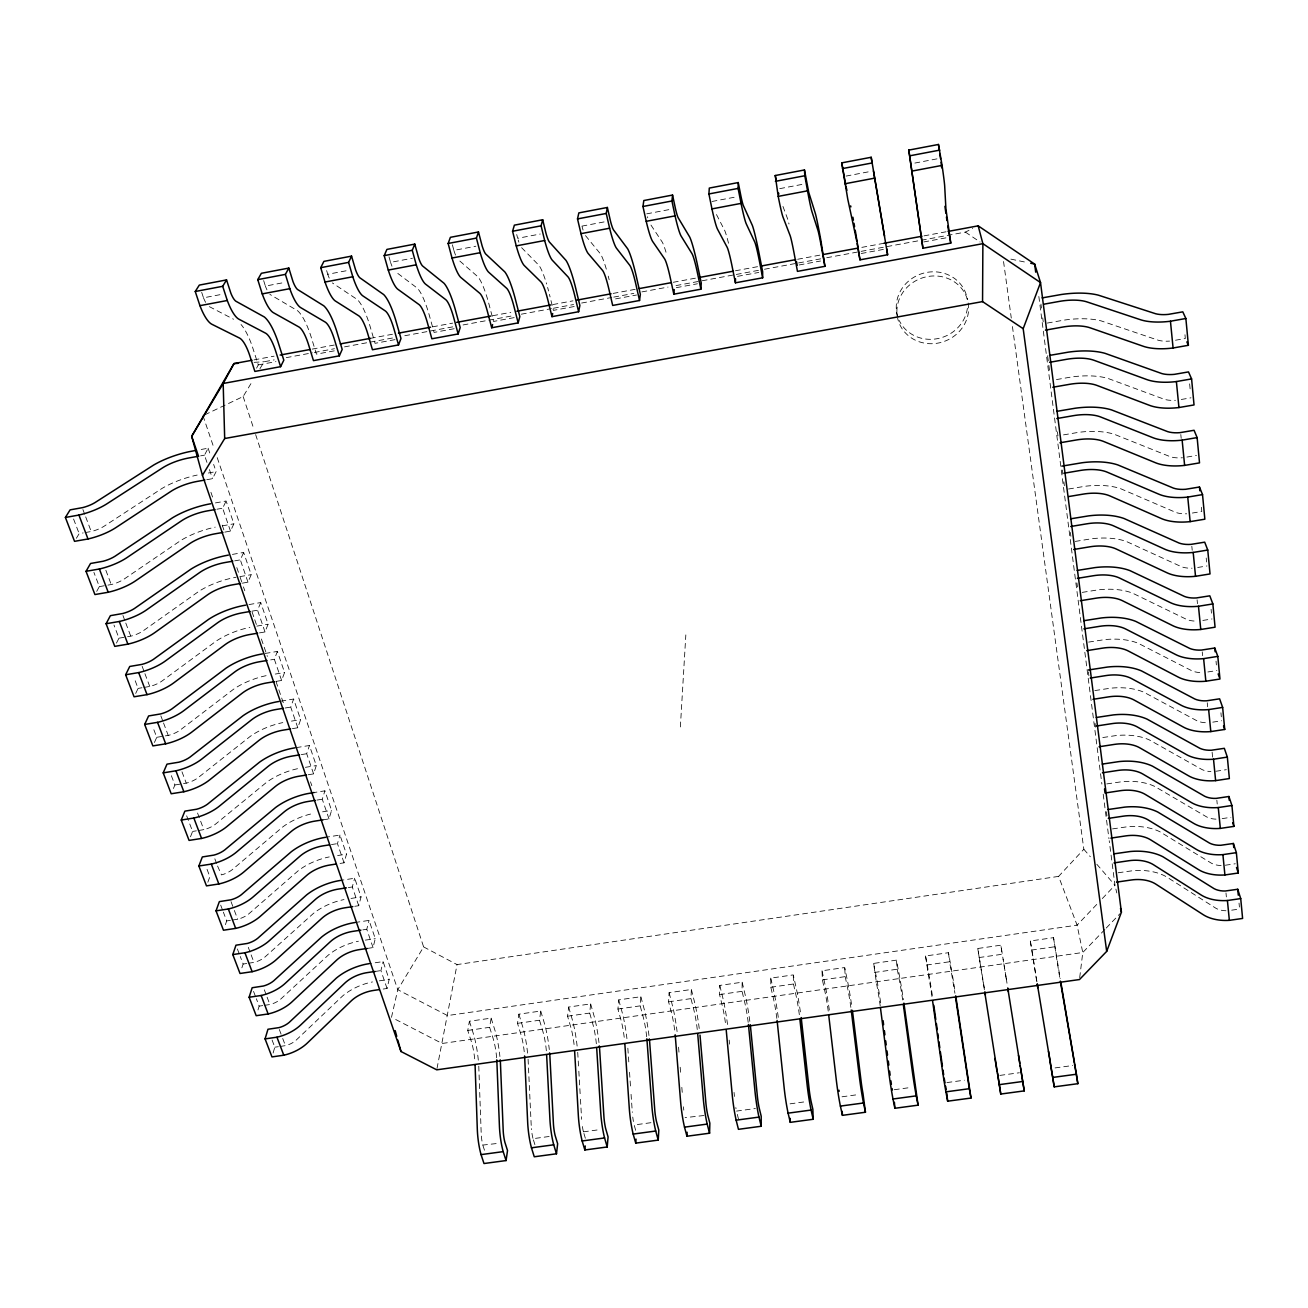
<?xml version="1.0" encoding="UTF-8"?>
<svg xmlns="http://www.w3.org/2000/svg" width="1308" height="1308" viewBox="0 0 1308 1308"><rect width="100%" height="100%" fill="white"/><g stroke="black" fill="none" stroke-linecap="round" stroke-linejoin="round"><path stroke-width="0.75" stroke-dasharray="5 3.75" d="M748.176 1022.382A25.669 3.107 81.9 0 0 744.71 1002.304L742.061 991.333L742.159 982.21L719.776 985.415L719.547 994.554L722.245 1005.492A25.637 3.352 82 0 1 725.744 1025.537M697.262 1029.543A25.588 3.679 82.1 0 0 693.763 1009.531L690.967 998.625L691.36 989.486L669.107 992.674L668.584 1001.814L671.445 1012.703A25.555 3.924 82.2 0 1 674.961 1032.682M680.373 726.937L685.833 634.92M646.659 1036.672A25.506 4.251 82.4 0 0 643.127 1016.725L640.184 1005.868L640.855 996.712L618.733 999.884L617.932 1009.04L620.94 1019.864A25.473 4.496 82.4 0 1 624.488 1039.795M596.35 1043.751A25.441 4.807 82.6 0 0 592.786 1023.87L589.695 1013.062L590.66 1003.906L568.653 1007.046L567.574 1016.218L570.729 1026.993A25.408 5.052 82.7 0 1 574.31 1046.841M1079.705 977.616L1082.779 952.502L1077.089 925.148L1058.597 876.393L1083.841 849.252L1012.376 326.15M546.352 1050.782A25.359 5.379 82.8 0 0 542.738 1030.966L539.501 1020.224L540.744 1011.035L518.884 1014.174L517.51 1023.346L520.813 1034.072A25.326 5.608 82.9 0 1 524.443 1053.856M496.631 1057.78A25.277 5.919 83 0 0 493.002 1038.029L489.617 1027.32L491.138 1018.131L469.409 1021.254L467.757 1030.442L471.207 1041.119A25.244 6.164 83.1 0 1 474.853 1060.837M1058.597 876.393L457.048 964.585L436.741 1069.83M391.484 1017.33L397.763 989.682L423.629 946.927L254.602 431.411M383.195 989.044L387.054 988.472L389.163 979.414L383.097 961.593L369.297 963.636M387.054 988.472L380.922 970.601L383.097 961.593M367.188 948.447L373.042 947.581L375.282 938.654L369.052 920.407L355.106 922.5M373.042 947.581L366.78 929.285L369.052 920.407M354.762 906.297L358.719 905.708L361.057 896.912L354.681 878.24L340.587 880.398M358.719 905.708L352.293 886.971L354.681 878.24M340.047 863.444L344.037 862.822L346.489 854.189L339.966 835.06L327.49 837.006M344.037 862.822L337.464 843.627L339.966 835.06M273.11 1053.022L274.811 1047.201L272.08 1040.024M322.945 819.854L328.995 818.906L331.578 810.42L324.891 790.833L314.084 792.534M328.995 818.906L322.275 799.237L324.891 790.833M257.97 1009.956L259.164 1006.114L256.368 998.772M308.23 774.745L313.593 773.895L316.291 765.589L309.44 745.495L294.856 747.849M241.882 967.822L243.141 964.045L240.263 956.508M313.593 773.895L306.693 753.735L309.44 745.495M292.387 728.638L297.799 727.771L300.627 719.629L293.613 699.044L278.866 701.464M225.401 924.642L226.709 920.93L223.357 912.15M297.799 727.771L290.736 707.105L293.613 699.044M207.841 882.213L209.869 876.736L206.435 867.744M276.135 681.37L281.612 680.471L284.572 672.525L277.378 651.417L262.45 653.918M281.612 680.471L274.353 659.281L277.378 651.417M190.477 836.809L192.603 831.43L186.276 814.835M259.458 632.892L265.001 631.96L268.107 624.21L260.733 602.563L245.626 605.146M265.001 631.96L257.562 610.215L260.733 602.563M173.424 788.495L174.912 784.98L171.299 775.513M242.356 583.155L247.964 582.191L251.218 574.67L243.648 552.45L230.273 554.772M247.964 582.191L240.329 559.873L243.648 552.45M154.426 742.47L156.747 737.303L152.676 726.627M224.812 532.111L230.486 531.113L233.887 523.821L226.121 501.013L212.583 503.416M135.689 693.436L138.108 688.4L133.939 677.43M230.486 531.113L222.638 508.207L226.121 501.013M206.778 479.693L212.534 478.679L216.098 471.632L213.645 464.422M256.581 368.169L258.265 364.899L252.182 346.113A48.151 14.028 77.7 0 0 241.048 324.515M116.445 643.095L118.979 638.19L113.976 625.044M206.958 462.394L204.489 455.151L208.119 448.219L200.304 449.625M96.694 591.38L99.343 586.622L93.914 572.381M76.387 538.258L79.15 533.648L83.172 532.928M204.8 414.799L243.157 396.52L252.607 380.873M259.932 368.692L264.134 361.744L274.173 359.88M1096.725 904.449L1077.089 925.148L447.5 1015.564L397.763 989.682L216.752 456.263M1102.333 898.547L1114.972 885.238L1109.217 840.733M1104.868 929.481L1082.779 952.502L442.12 1043.473L393.299 1018.262M1106.241 928.042L1120.04 913.654M826.738 257.725L965.386 232.105L972.694 228.524M198.227 830.547L204.342 829.55A16.317 7.766 -20.4 0 0 215.084 824.498L266.636 782.266A43.164 20.764 -19.1 0 1 298.665 768.466M232.186 920.096L238.17 919.148A15.909 8.159 -21.1 0 0 248.585 914.047L298.142 870.817A42.101 21.795 -19.7 0 1 329.256 856.92M248.553 963.244L254.471 962.312A15.729 8.322 -21.5 0 0 264.739 957.194L313.331 913.507A41.611 22.252 -20 0 1 344.004 899.577M264.527 1005.345L270.38 1004.446A15.533 8.486 -21.9 0 0 280.484 999.312L328.177 955.2A41.12 22.694 -20.3 0 1 358.408 941.237M280.125 1046.449L285.912 1045.566A15.353 8.633 -22.2 0 0 295.87 1040.416L342.663 995.928A40.63 23.103 -20.7 0 1 372.486 981.932M99.343 586.622L111.801 584.431A17.413 6.589 -18.7 0 0 123.442 579.542L180.635 540.58A46.042 17.576 -17.7 0 1 215.199 527.157M118.979 638.19L131.291 636.064A17.184 6.851 -19 0 0 142.752 631.126L198.734 591.429A45.437 18.296 -18 0 1 232.759 577.907L236.012 577.286M143.929 687.436L150.273 686.34A16.955 7.096 -19.3 0 0 161.538 681.37L216.36 640.969A44.832 18.966 -18.3 0 1 249.861 627.366M156.747 737.303L168.765 735.309A16.726 7.341 -19.7 0 0 179.85 730.305L233.543 689.251A44.259 19.604 -18.5 0 1 266.538 675.582M174.912 784.98L186.782 783.034A16.514 7.57 -20 0 0 197.704 777.998L250.302 736.339A43.704 20.209 -18.8 0 1 282.79 722.605M85.184 532.585L91.773 531.391A17.658 6.295 -18.3 0 0 103.626 526.535L162.078 488.391A46.663 16.808 -17.4 0 1 197.181 475.066M201.694 292.371L203.492 297.815L222.9 294.137M263.66 280.599L265.377 286.092L284.931 282.381M326.64 270.593L327.736 274.271L347.438 270.543M388.999 256.809L390.569 262.368L412.412 258.232M452.388 244.792L453.876 250.384L475.883 246.215M516.725 234.541L517.674 238.301L540.253 234.018M581.946 226.121L604.705 221.804M646.724 213.842L671.576 209.133M712.01 201.481L737.042 196.74M779.731 188.646L803.03 184.232M846.047 176.09L871.471 171.266M914.864 163.059L938.506 158.579M254.046 359.88L274.108 356.168M312.22 349.105L334.276 345.034M370.393 338.347L392.449 334.259M432.572 326.837L452.633 323.125M492.74 315.702L510.807 312.35M552.924 304.551L572.986 300.84M613.109 293.417L635.165 289.33M673.277 282.283L697.344 277.819M735.456 270.772L757.528 266.685M797.651 259.262L821.718 254.798M861.841 247.376L883.897 243.288M924.02 235.865L946.076 231.778M286.239 357.656L312.35 352.817M314.361 352.457L334.456 348.729M344.511 346.882L394.738 337.595M404.793 335.731L453.009 326.82M463.048 324.956L513.292 315.669M521.32 314.198L551.469 308.623M553.48 308.247L573.574 304.535M581.602 303.047L611.752 297.472M613.763 297.096L633.84 293.384M641.885 291.897L668.012 287.073M676.04 285.585L700.156 281.138M702.167 280.762L734.311 274.811M736.322 274.451L762.45 269.612M764.461 269.252L796.605 263.3M798.616 262.924L824.727 258.101M258.265 364.899L275.955 361.629M334.276 350.855L316.454 354.141L310.617 335.257A48.314 12.802 78 0 0 297.505 310.683L270.315 294.643A18.786 5.085 77.3 0 1 269.857 294.235M395 339.639L375.053 343.317L369.477 324.302A48.494 11.559 78.3 0 0 357.215 299.483L332.346 282.92M454.154 328.717L434.076 332.412L428.746 313.282A48.658 10.284 78.6 0 0 417.366 288.201L395.294 271.524M514.175 317.615L493.525 321.441L488.456 302.181A48.837 8.992 78.9 0 0 477.943 276.838L458.225 259.638M574.196 306.53L553.382 310.372L549.442 294.365M615.594 298.878L636.538 295.019M676.334 287.662L697.442 283.771M737.516 276.364L758.771 272.44M799.139 264.968L820.557 261.011M861.22 253.507L884.748 249.158M923.759 241.947L947.45 237.582M200.631 455.854L204.489 455.151M208.315 473.022L216.098 471.632M1047.316 323.06L1064.385 320.068A49.214 18.623 -8.7 0 1 1101.287 320.934L1158.381 340.276A18.852 7.145 -7.7 0 0 1169.565 341.11M216.932 509.221L222.638 508.207M1175.516 340.227L1185.326 338.494L1184.786 332.772M222.36 525.832L233.887 523.821M1056.472 379.565L1071.432 376.998A48.527 19.457 -8.4 0 1 1107.892 378.404L1164.382 399.316A18.59 7.456 -7.3 0 0 1175.434 400.313M234.688 560.854L240.329 559.873M1181.287 399.48L1190.967 397.812M239.822 576.632L251.218 574.67M1063.535 434.877L1078.299 432.392A47.856 20.209 -8.1 0 1 1114.318 434.289L1170.219 456.688A18.328 7.75 -6.9 0 0 1182.497 457.767M251.986 611.163L257.562 610.215M1186.912 457.064L1196.46 455.446M256.842 626.123L268.107 624.21M1068.554 489.012L1084.97 486.298A47.202 20.928 -7.8 0 1 1120.564 488.669L1175.892 512.458A18.067 8.011 -6.5 0 0 1186.667 513.799M270.691 659.886L274.353 659.281M138.108 688.4L141.983 687.746M1192.373 513.047L1201.79 511.477L1201.251 505.836M275.285 674.061L284.572 672.525M1075.274 541.414L1091.477 538.798A46.565 21.615 -7.5 0 1 1126.662 541.61L1181.418 566.707A17.822 8.273 -6.1 0 0 1192.062 568.195M285.275 707.988L290.736 707.105M1197.687 567.476L1206.973 565.955M291.455 721.117L300.627 719.629M1082.256 592.377L1097.804 589.908A45.944 22.236 -7.2 0 1 1132.581 593.162L1186.781 619.485A17.576 8.502 -5.7 0 0 1197.294 621.12M301.314 754.602L306.693 753.735M1202.853 620.433L1212.009 618.962M305.402 767.322L316.291 765.589M1088.616 642.097L1103.985 639.726A45.339 22.825 -6.8 0 1 1138.352 643.356L1192.013 670.857A17.347 8.731 -5.3 0 0 1201.104 672.623M316.945 800.071L322.275 799.237M192.603 831.43L196.347 830.842M1207.873 671.969L1216.914 670.546M322.602 811.827L331.578 810.42M1094.829 690.575L1109.985 688.27A44.766 23.381 -6.5 0 1 1143.993 692.292L1197.098 720.871A17.118 8.927 -4.9 0 0 1208.641 722.735M331.447 844.559L337.464 843.627M337.611 855.563L346.489 854.189M1102.808 737.532L1115.855 735.603A44.194 23.887 -6.2 0 1 1149.47 739.985L1202.052 769.578A16.89 9.123 -4.5 0 0 1210.93 771.573M1212.778 722.147L1221.688 720.773M348.337 887.576L352.293 886.971M351.018 898.433L361.057 896.912M1106.764 783.917L1121.577 781.759A43.638 24.378 -5.8 0 1 1154.817 786.484L1206.875 817.042A16.677 9.303 -4.1 0 0 1216.914 819.184M226.709 920.93L230.371 920.374M1215.786 771.279L1226.348 769.676M362.856 929.857L366.78 929.285M365.357 940.125L375.282 938.654M1112.519 828.896L1127.153 826.787A43.099 24.819 -5.4 0 1 1160.033 831.839L1211.584 863.313A16.464 9.467 -3.6 0 0 1221.492 865.553M243.141 964.045L246.754 963.505M1222.179 818.612L1230.877 817.32M375.102 971.452L380.922 970.601M379.353 980.853L389.163 979.414M1118.144 872.763L1132.597 870.736A42.575 25.244 -5 0 1 1165.117 876.082L1167.357 877.374M259.164 1006.114L262.744 1005.607M1225.285 865.226L1235.308 863.77M274.811 1047.201L278.359 1046.694M1231.695 910.172L1239.608 909.027M776.821 1018.36A25.702 2.78 81.8 0 0 773.371 998.249L770.821 987.246L770.755 978.122L793.286 974.901L796.343 988.603A40.695 3.973 81.7 0 1 800.709 1014.19M828.226 1011.133A25.784 2.175 81.6 0 0 824.792 990.941L822.405 979.888L822.029 970.781L844.706 967.544L847.568 981.311A40.81 3.041 81.5 0 1 851.9 1006.98M880.219 1005.966A25.866 1.586 81.4 0 0 876.54 983.6L873.63 963.407L896.438 960.137L899.119 973.986A40.94 2.093 81.3 0 1 903.403 999.737M931.95 996.533A25.947 0.981 81.2 0 0 928.582 976.209L925.541 955.985L948.48 952.698L950.965 966.596A41.071 1.128 81.1 0 1 955.216 992.445M983.256 982.7L977.763 948.496L1000.849 945.194L1005.672 975.163M1036.655 980.984L1030.312 940.992L1053.529 937.656L1060.199 978.498M467.757 1030.442L489.617 1027.32M517.51 1023.346L539.501 1020.224M567.574 1016.218L589.695 1013.062M617.932 1009.04L640.184 1005.868M668.584 1001.814L690.967 998.625M719.547 994.554L742.061 991.333M770.821 987.246L793.482 984.008L793.286 974.901M822.405 979.888L845.197 976.635L844.706 967.544M874.3 972.482L897.223 969.212L896.438 960.137M926.505 965.042L949.592 961.756L954.938 993.295M979.038 957.554L1002.255 954.251L1000.849 945.194M1030.312 940.992L1031.898 950.017L1055.262 946.698M478.777 1066.151L481.23 1134.347A14.846 3.548 83.6 0 0 482.816 1145.072L498.92 1143.29M549.131 1136.488L533.026 1138.679L535.561 1146.74M583.433 1131.845L599.636 1129.654M650.959 1122.689L634.151 1124.962L636.456 1133.12M703.966 1115.511L685.081 1117.637M736.502 1111.097L755.403 1108.53M790.048 1103.838L805.27 1101.777M842.025 1096.791L859.242 1094.453M894.312 1089.711L911.643 1087.357M946.927 1082.566L964.356 1080.212M999.868 1075.405L1019.357 1072.756M1055.082 1067.917L1072.74 1065.513M254.079 362.349L264.134 361.744M1010.904 259.131L1026.747 262.434M209.362 306.644L233.543 319.234M423.629 946.927L457.048 964.585M1169.058 878.469L1216.162 908.422A16.268 9.63 -3.1 0 0 1225.972 910.76M965.386 232.105L980.101 242.029M521.614 247.67L538.961 265.393A49.017 7.685 79.2 0 1 546.63 284.032M1083.841 849.252L1090.332 856.756M1096.807 864.245L1114.972 885.238M585.494 235.603L600.437 253.866A49.197 6.36 79.5 0 1 607.337 272.718M650.959 225.074L662.355 242.258A49.377 5.019 79.8 0 1 666.802 254.995M716.473 214.545L724.73 230.551A49.557 3.646 80.1 0 1 728.556 243.452M203.492 297.815L203.705 298.338A18.721 5.575 76.9 0 0 205.699 302.491M73.575 519.014L79.15 533.648M220.692 905.136L222.687 910.401M237.386 948.97L239.544 954.627M253.556 991.415L255.665 996.925M782.952 206.419L787.579 218.763A49.753 2.256 80.4 0 1 788.986 223.995M82.911 509.548L84.987 515.041M85.69 516.873L91.217 531.522M105.866 570.304L111.245 584.562M122.952 615.512L125.078 621.153M125.781 623.033L130.751 636.178M142.147 666.328L144.207 671.822M144.91 673.653L149.75 686.455M160.835 715.819L162.862 721.166M163.533 722.964L168.242 735.439M181.975 771.785L186.259 783.149M197.557 813.036L203.835 829.664M214.839 858.816L216.883 864.212M217.569 866.027L221.477 874.905A16.105 7.962 -20.7 0 0 232.056 869.836L282.577 827.081A42.624 21.288 -19.4 0 1 314.149 813.233M231.042 901.686L233.691 908.717M234.361 910.482L237.68 919.262M248.291 947.335L250.417 952.992M251.136 954.889L253.981 962.426M264.33 989.829L266.423 995.355M267.11 997.187L269.889 1004.56M279.323 1029.51L282.038 1036.688M282.708 1038.487L285.438 1045.681M265.377 286.092L265.573 286.615A18.786 5.085 77.3 0 0 266.979 289.853M327.736 274.271L327.916 274.811A18.852 4.594 77.7 0 0 329.24 278.081M210.931 492.315L212.926 498.103M222.213 525.129L224.878 532.846M236.813 567.59L239.478 575.307M240.132 577.237L242.798 584.97M243.452 586.9L244.792 590.758M252.084 611.981L254.079 617.785M254.749 619.714L257.398 627.431M261.387 639.007L267.355 656.387M275.988 681.468L283.28 702.707M310.503 781.841L311.827 785.699M209.444 469.621L212.534 478.679M202.969 415.682L214.12 448.53M208.119 448.219L210.572 455.429M482.914 1145.465L485.562 1153.493M390.569 262.368L390.749 262.908A18.917 4.088 78.1 0 0 391.991 266.211M243.157 396.52L253.965 429.465M469.409 1021.254L473.627 1034.514A39.91 9.745 83.1 0 1 478.548 1062.881M491.138 1018.131L495.291 1031.423A39.959 9.369 83 0 1 499.901 1056.521M518.884 1014.174L522.938 1027.499A40.025 8.878 82.9 0 1 527.843 1055.948M453.876 250.384L454.039 250.923A18.982 3.581 78.4 0 0 455.593 255.224M540.744 1011.035L544.717 1024.393A40.09 8.486 82.8 0 1 549.295 1049.572M583.924 1133.464L585.853 1139.955M568.653 1007.046L572.528 1020.436A40.156 7.995 82.7 0 1 577.417 1048.983M590.66 1003.906L594.453 1017.33A40.205 7.603 82.6 0 1 598.982 1042.574M618.733 999.884L622.428 1013.34A40.27 7.112 82.4 0 1 626.941 1038.65M640.855 996.712L644.468 1010.201A40.319 6.72 82.4 0 1 648.964 1035.544M669.107 992.674L672.606 1006.195A40.384 6.213 82.2 0 1 677.086 1031.587M691.36 989.486L694.793 1003.056A40.45 5.821 82.1 0 1 699.24 1028.464M737.336 1114.383L738.562 1119.321M719.776 985.415L723.111 999.018A40.515 5.297 82 0 1 727.526 1024.491M742.159 982.21L745.413 995.846A40.564 4.905 81.9 0 1 749.827 1021.352M1115.888 889.097L1116.803 892.955M770.755 978.122L773.895 991.791A40.63 4.382 81.8 0 1 778.276 1017.346M793.482 984.008L795.951 995.028A25.735 2.518 81.7 0 1 799.401 1015.188M822.029 970.781L824.988 984.532A40.761 3.45 81.6 0 1 829.337 1010.168M845.197 976.635L847.519 987.72A25.817 1.913 81.5 0 1 850.936 1007.928M873.63 963.407L876.393 977.207A40.891 2.502 81.4 0 1 881.183 1006.293M897.223 969.212L899.397 980.362A25.898 1.324 81.3 0 1 903.076 1002.745M925.541 955.985L928.108 969.849A41.022 1.553 81.2 0 1 932.375 995.666M977.763 948.496L984.368 988.341M1036.933 981.768L1031.898 950.017M1006.015 977.289L1003.138 959.189M1006.244 978.319L1007.405 985.921M1005.689 974.934L1006.359 979.43M983.6 984.859L984.613 991.284M896.65 312.22L897.304 316.503A36.15 33.599 -19.4 0 1 945.194 277.541A36.15 33.599 -19.4 0 1 956.181 334.472A36.15 33.599 -19.4 0 1 897.631 318.22M1053.529 937.656L1055.621 951.717A41.333 0.834 80.6 0 0 1059.774 977.73M1003.547 261.518L1011.28 318.073M1038.846 296.458L1101.892 784.081M1103.2 794.201L1108.955 838.706M1040.955 304.143L1041.462 308.05M1042.721 317.86L1043.228 321.784M1047.61 355.76L1048.591 363.395M1048.836 365.292L1049.588 371.014M1057.42 431.804L1057.943 435.826M1062.358 470.046L1062.864 473.97M1063.878 481.802L1064.385 485.709M1070.418 532.47L1070.909 536.296M1076.925 582.894L1077.449 586.949M1088.403 671.952L1088.91 675.795M1095.058 723.422L1095.532 727.166M1106.454 811.778L1106.96 815.702M948.48 952.698L949.592 961.756M1180.813 434.518L1181.189 438.376M1191.833 546.303L1192.209 550.259M1197.098 599.832L1197.474 603.675M1202.232 651.907L1202.608 655.668M1207.251 702.772L1207.644 706.761M1212.107 752.149L1212.68 757.97M1216.849 800.234L1217.225 804.011M1225.988 892.955L1226.364 896.912M1189.642 383.865L1190.215 389.849M1206.205 558.025L1206.597 561.999M1211.094 609.315L1211.453 613.174M1216.031 661.161L1216.375 664.922M1220.936 712.795L1221.312 716.784M1239.036 903.109L1239.412 907.049M729.161 1040.105L729.537 1044.127M734.05 1092.409L734.426 1096.431M678.558 1047.168L679.048 1053.202M680.193 1067.263L680.683 1073.296M681.828 1087.357L682.318 1093.39M627.84 1048.182L628.821 1062.227M629.524 1072.266L630.489 1086.31M631.061 1094.338L632.32 1112.389M577.711 1052.27L578.725 1069.208M578.839 1071.219L580.343 1097.265M580.458 1099.26L581.635 1119.305M528.089 1059.218L531.244 1126.172M967.397 308.247A35.986 33.468 -19.6 0 1 937.084 338.723A35.986 33.468 -19.6 0 1 899.25 320.542M897.942 317.304A35.986 33.468 -19.6 0 1 924.053 273.012A35.986 33.468 -19.6 0 1 967.331 299.434M647.754 217.815A19.211 1.995 79.5 0 1 647.46 216.736M608.236 276.151A49.197 6.36 79.5 0 1 609.152 279.748M583.074 230.061A19.13 2.534 79.2 0 1 582.093 226.66M683.806 1110.149A15.026 2.273 82.5 0 1 683.43 1106.797M633.432 1121.496A14.977 2.6 82.8 0 1 632.761 1117.081M532.928 1138.271A14.895 3.237 83.3 0 1 531.408 1128.624M736.012 1108.661A15.075 1.929 82.3 0 1 735.832 1107.598M583.335 1131.436A14.928 2.91 83.1 0 1 582.044 1123.981M547.611 287.433A49.017 7.685 79.2 0 1 548.575 290.997M518.9 242.193A19.064 3.057 78.8 0 1 518.181 240.018"/><path stroke-width="1.5" d="M252.035 360.256L233.985 363.591L191.687 436.332L202.446 475.311L400.984 1051.501L436.741 1069.83L1079.476 979.545L1106.682 951.39L1023.183 328.684L982.553 301.608L982.88 243.664L978.171 225.843L948.087 231.418M735.423 282.822L732.186 266.783A31.343 2.305 80.1 0 0 727.035 247.065L717.601 229.358A38.308 2.878 79.9 0 1 711.961 208.904L708.92 193.96L709.296 188.074L738.252 182.564L741.015 196.56A19.309 1.21 80 0 0 743.238 205.323L752.329 225.368A49.639 3.041 80.2 0 1 758.771 251.921L762.646 271.721L762.662 277.803L735.423 282.822L735.521 278.751M762.662 277.803L759.523 261.714A31.408 1.929 80.2 0 0 754.7 241.898L746.312 223.962A38.373 2.403 80 0 1 741.047 203.394L738.104 188.417L738.252 182.564M675.173 1034.775A25.555 3.924 82.2 0 1 675.353 1036.835L680.585 1101.418A29.855 4.496 82.5 0 0 684.509 1127.153L686.945 1136.243L709.574 1133.202L709.852 1123.212L707.628 1114.58A15.042 2.126 82.4 0 1 705.96 1103.723L699.993 1035.102M686.945 1136.243L687.109 1132.237M624.848 1043.931L629.295 1108.416A29.757 5.15 82.8 0 0 633.17 1134.069L635.737 1143.127L658.235 1140.102L658.807 1130.096L656.469 1121.528A14.993 2.453 82.7 0 1 654.817 1110.688L649.667 1042.165A40.319 6.72 82.4 0 0 649.34 1038.879M700.875 289.199L701.268 283.051L697.131 263.382A49.459 4.415 79.9 0 0 689.741 237.108L678.1 217.618A19.244 1.749 79.7 0 1 675.517 208.969L672.557 195.055L643.814 200.533L642.964 206.484L646.217 221.314A38.161 3.957 79.5 0 0 652.692 241.539L664.513 258.722A31.229 3.172 79.8 0 1 670.366 278.244L673.816 294.186L700.875 289.199L697.507 273.209A31.278 2.796 79.9 0 0 691.965 253.605L681.19 236.192A38.226 3.483 79.7 0 1 675.075 215.869L671.92 200.991L672.557 195.055M635.737 1143.127L636.031 1139.121M574.621 1050.978L578.332 1115.381A29.675 5.788 83.1 0 0 582.158 1140.968L584.856 1149.977L607.206 1146.969L608.073 1136.946L605.62 1128.412A14.96 2.78 82.9 0 1 603.985 1117.621L599.62 1049.18A40.205 7.603 82.6 0 0 599.326 1045.909M673.816 294.186L674.258 289.558M584.856 1149.977L585.248 1145.955M524.59 1055.948A25.326 5.608 82.9 0 1 524.704 1057.992L527.664 1122.297A29.594 6.426 83.3 0 0 531.457 1147.803L534.269 1156.779L556.489 1153.787L557.649 1143.764L555.066 1135.262A14.911 3.09 83.2 0 1 553.464 1124.504L549.883 1056.161A40.09 8.486 82.8 0 0 549.622 1052.891M639.53 300.497L640.348 294.316L635.933 274.762A49.279 5.772 79.6 0 0 627.627 248.765L613.468 229.832A19.162 2.289 79.3 0 1 610.525 221.281L607.37 207.465L578.839 212.893L577.515 218.91L580.981 233.658A38.014 5.019 79.2 0 0 588.289 253.638L602.465 270.298A31.114 4.022 79.5 0 1 609.005 289.608L612.684 305.451L639.53 300.497L635.95 284.621A31.163 3.646 79.6 0 0 629.704 265.23L616.559 248.324A38.079 4.562 79.3 0 1 609.626 228.23L606.242 213.449L607.37 207.465M475.082 1064.957L477.306 1129.18A29.495 7.063 83.6 0 0 481.05 1154.621L483.993 1163.531L506.082 1160.556L507.52 1150.533L504.823 1142.08A14.862 3.417 83.5 0 1 503.237 1131.338L500.441 1063.11A39.959 9.369 83 0 0 500.212 1059.84M578.626 311.729L579.869 305.483L575.177 286.06A49.099 7.112 79.3 0 0 565.955 260.341L549.327 241.947A19.097 2.829 79 0 1 546.041 233.494L542.689 219.76L514.371 225.156L512.572 231.254L516.251 245.888A37.867 6.066 78.8 0 0 524.361 265.638L540.858 281.809A31 4.856 79.2 0 1 548.085 300.905L551.976 316.65L578.626 311.729L574.833 295.951A31.049 4.496 79.3 0 0 567.901 276.756L552.434 260.374A37.932 5.608 79 0 1 544.668 240.508L541.087 225.826L542.689 219.76M551.976 316.65L552.679 313.511M518.164 322.88L519.816 316.585L514.861 297.276A48.919 8.42 79.1 0 0 504.741 271.819L485.66 253.965A19.015 3.352 78.6 0 1 482.047 245.61L478.483 231.974L450.393 237.32L448.137 243.484L452.028 258.019A37.736 7.096 78.4 0 0 460.923 277.541L479.693 293.205A30.901 5.69 78.9 0 1 487.59 312.122L491.694 327.768L518.164 322.88L514.158 307.2A30.951 5.33 79.1 0 0 506.556 288.201L488.783 272.309A37.785 6.654 78.6 0 1 480.216 252.689L476.423 238.105L478.483 231.974M491.694 327.768L492.609 324.597M379.32 989.6L373.532 990.45A25.702 14.617 -20.7 0 0 351.1 1001.012L307.38 1042.999A30.509 17.168 -22.2 0 1 283.787 1055.213L271.966 1056.913L265.066 1038.895L267.976 1029.249L279.127 1027.598A15.434 8.567 -22.1 0 0 289.15 1022.447L336.336 978.122A40.842 22.923 -20.5 0 1 366.338 964.143L369.297 963.636M367.188 948.447L359.389 949.608A26.013 14.355 -20.3 0 0 336.63 960.137L292.076 1001.781A30.869 16.857 -21.9 0 1 268.14 1013.962L256.188 1015.695L249.125 997.252L252.166 987.736L263.431 986.019A15.614 8.42 -21.7 0 0 273.601 980.902L321.686 936.986A41.333 22.498 -20.2 0 1 352.114 923.023L355.106 922.5M458.143 333.949L460.187 327.589L454.971 308.41A48.739 9.728 78.8 0 0 443.968 283.215L422.484 265.9A18.95 3.859 78.2 0 1 418.527 257.643L414.783 244.106L386.906 249.403L384.192 255.632L388.28 270.069A37.589 8.11 78.1 0 0 397.975 289.362L418.985 304.535A30.787 6.507 78.6 0 1 427.553 323.256L431.853 338.788L458.143 333.949L453.909 318.367A30.836 6.148 78.8 0 0 445.636 299.565L425.607 284.179A37.654 7.668 78.2 0 1 416.271 264.788L412.265 250.302L414.783 244.106M352.8 906.607L344.903 907.801A26.324 14.077 -20 0 0 321.833 918.314L276.413 959.549A31.245 16.546 -21.5 0 1 252.117 971.697L240.018 973.479L232.791 954.578L235.963 945.194L247.359 943.444A15.81 8.257 -21.3 0 0 257.676 938.343L306.693 894.852A41.823 22.056 -19.9 0 1 337.562 880.938L340.587 880.398M336.058 864.048L330.074 864.98A26.634 13.783 -19.7 0 0 306.661 875.461L260.357 916.27A31.621 16.203 -21.1 0 1 235.685 928.386L223.455 930.217L216.033 910.842L219.352 901.621L230.878 899.822A15.99 8.077 -20.9 0 0 241.359 894.721L291.341 851.704A42.33 21.582 -19.6 0 1 322.651 837.823L325.708 837.284M1023.183 328.684L1040.53 282.577L1034.661 264.085L978.171 225.843M1106.682 951.39L1121.414 912.216L1040.53 282.577L982.88 243.664L223.178 383.473L191.687 436.332L198.326 455.642M322.945 819.854L314.885 821.113A26.961 13.472 -19.4 0 0 291.128 831.561L243.909 871.913A32.013 15.827 -20.7 0 1 218.845 883.979L206.484 885.876L198.865 866.01L202.331 856.953L213.989 855.089A16.203 7.881 -20.6 0 0 224.633 850.02L275.612 807.494A42.853 21.059 -19.3 0 1 307.38 793.662L314.084 792.534M398.531 344.936L400.984 338.527L395.507 319.463A48.559 11.004 78.5 0 0 383.636 294.529L359.782 277.737A18.884 4.365 77.9 0 1 355.498 269.579L351.558 256.123L323.894 261.387L320.722 267.682L325.022 282.021A37.458 9.107 77.7 0 0 335.486 301.085L358.703 315.784A30.673 7.308 78.3 0 1 367.924 334.292L372.453 349.743L398.531 344.936L394.1 329.452A30.722 6.949 78.5 0 0 385.173 310.846L362.921 295.935A37.523 8.682 77.9 0 1 352.8 276.773L348.582 262.385L351.558 256.123M306.448 775.039L299.303 776.167A27.304 13.129 -19.1 0 0 275.203 786.582L227.036 826.443A32.406 15.451 -20.4 0 1 201.579 838.444L189.071 840.406L181.256 820.034L184.869 811.14L196.674 809.227A16.399 7.685 -20.2 0 0 207.498 804.191L259.491 762.204A43.393 20.519 -19 0 1 291.733 748.421L294.856 747.849M290.572 728.932L283.362 730.109A27.648 12.786 -18.8 0 0 258.886 740.475L209.721 779.813A32.831 15.026 -20 0 1 183.856 791.749L171.201 793.76L163.206 772.865L166.983 764.15L178.918 762.188A16.612 7.472 -19.9 0 0 189.905 757.168L242.977 715.77A43.949 19.947 -18.7 0 1 275.694 702.053L278.866 701.464M339.361 355.841L342.189 349.399L336.467 330.45A48.396 12.262 78.2 0 0 323.73 305.778L297.554 289.493A18.819 4.872 77.5 0 1 292.943 281.433L288.823 268.075L261.371 273.29L257.758 279.634L262.238 293.891A37.327 10.104 77.3 0 0 273.47 312.743L298.878 326.951A30.575 8.093 78 0 1 308.737 345.279L313.462 360.632L339.361 355.841L334.717 340.456A30.607 7.75 78.2 0 0 325.152 322.046L300.709 307.625A37.376 9.663 77.5 0 1 289.804 288.676L285.406 274.386L288.823 268.075M274.304 681.681L266.995 682.89A28.008 12.41 -18.5 0 0 242.16 693.207L191.965 731.957A33.256 14.584 -19.7 0 1 165.691 743.827L152.873 745.903L144.665 724.452L148.605 715.95L160.688 713.923A16.824 7.243 -19.5 0 0 171.855 708.936L226.039 668.159A44.521 19.342 -18.4 0 1 259.246 654.507L262.45 653.918M280.599 366.681L283.82 360.174L277.836 341.355A48.233 13.489 77.8 0 0 264.265 316.928L235.783 301.167A18.753 5.346 77.1 0 1 230.862 293.188L226.546 279.912L199.306 285.095L195.252 291.504L199.944 305.663A37.196 11.069 76.9 0 0 211.912 324.286L239.462 338.036A30.46 8.878 77.7 0 1 249.959 356.168L254.88 371.423L280.599 366.681L275.759 351.378A30.509 8.535 77.8 0 0 265.557 333.164L238.939 319.217A37.245 10.644 77.1 0 1 227.298 300.497L222.703 286.305L226.546 279.912M257.611 633.203L250.22 634.445A28.367 12.001 -18.3 0 0 224.992 644.713L173.751 682.858A33.681 14.11 -19.3 0 1 147.036 694.646L134.07 696.788L125.633 674.764L129.754 666.459L141.983 664.382A17.053 6.998 -19.2 0 0 153.33 659.428L208.659 619.322A45.093 18.688 -18.1 0 1 242.389 605.751L245.626 605.146M240.492 583.466L233.004 584.758A28.743 11.576 -18 0 0 207.383 594.96L155.047 632.434A34.139 13.62 -19 0 1 127.89 644.141L114.761 646.365L106.095 623.736L110.395 615.659L122.772 613.501A17.282 6.736 -18.9 0 0 134.315 608.596L190.837 569.225A45.698 17.985 -17.9 0 1 225.09 555.736L228.377 555.099M222.916 532.438L215.346 533.762A29.119 11.118 -17.7 0 0 189.317 543.899L135.836 580.654A34.597 13.08 -18.7 0 1 108.204 592.262L94.928 594.551L86.034 571.318L90.53 563.486L103.054 561.263A17.511 6.458 -18.5 0 0 114.793 556.39L172.525 517.788A46.303 17.249 -17.6 0 1 207.334 504.397L210.653 503.76M202.446 475.311L224.682 438.523L223.178 383.473L233.985 363.591L238.007 363.346M204.865 480.036L197.197 481.409A29.528 10.644 -17.4 0 0 170.759 491.481L116.101 527.467A35.071 12.508 -18.3 0 1 87.996 538.978L74.54 541.332L65.4 517.461L70.092 509.875L82.78 507.586A17.756 6.164 -18.2 0 0 94.732 502.762L153.739 464.994A46.941 16.464 -17.3 0 1 189.104 451.701L196.38 450.328M775.268 175.517L804.469 169.958L808.753 192.44L815.375 213.547A49.835 1.635 80.5 0 1 820.868 240.378L824.907 266.325L797.455 271.377L794.463 255.24A31.474 1.422 80.4 0 0 790.016 235.309L783.001 217.079A38.455 1.782 80.2 0 1 778.211 196.38L775.268 175.517L776.347 181.305M856.773 241.162L847.731 198.98L841.763 162.862L871.193 157.271L884.535 236.012M908.798 150.109L938.457 144.469L942.071 165.397A38.848 0.965 81.1 0 1 944.719 186.717L945.929 209.035L950.769 243.108L922.925 248.242L908.798 150.109L922.925 248.242M195.252 291.504L222.703 286.305M257.758 279.634L285.406 274.386M320.722 267.682L348.582 262.385M384.192 255.632L412.265 250.302M448.137 243.484L476.423 238.105M512.572 231.254L541.087 225.826M577.515 218.91L606.242 213.449M642.964 206.484L671.92 200.991M708.92 193.96L738.104 188.417M775.399 181.338L804.812 175.746L804.469 169.958M842.385 168.601L872.044 162.977L871.193 157.271M909.927 155.783L939.798 150.109M199.944 305.663L227.298 300.497M262.238 293.891L289.804 288.676M325.022 282.021L352.8 276.773M388.28 270.069L416.271 264.788M452.028 258.019L480.216 252.689M516.251 245.888L544.668 240.508M580.981 233.658L609.626 228.23M646.217 221.314L675.075 215.869M711.961 208.904L741.047 203.394M778.211 196.38L807.526 190.837A38.521 1.292 80.4 0 0 811.941 211.651L817.876 230.11A31.523 1.03 80.5 0 1 821.996 250.122L824.907 266.325M844.984 183.758L874.529 178.166M912.281 171.037L942.071 165.397M280.125 355.057L310.209 349.481M340.293 343.906L370.393 338.347M398.466 333.148L430.561 327.213M456.639 322.373L490.745 316.062M516.824 311.239L550.913 304.928M576.991 300.104L611.098 293.793M639.171 288.594L671.266 282.659M699.355 277.459L733.461 271.148M761.534 265.949L795.64 259.638M823.713 254.439L857.819 248.128M883.897 243.288L922.009 236.241M857.181 243.599L859.961 259.851L887.609 254.766L886.71 248.798M224.682 438.523L982.553 301.608M1042.116 297.897L1061.213 294.513A49.541 18.247 -8.9 0 1 1098.311 295.15L1155.683 313.757A18.982 6.998 -7.8 0 0 1168.355 314.378L1182.792 311.844L1185.865 318.498L1188.4 345.296L1173.08 347.993A37.474 14.192 -7.7 0 1 1143.29 346.277L1090.136 327.817A31.147 11.788 -8.7 0 0 1062.407 327.114L1045.452 330.139M198.702 456.198L189.071 457.931A29.692 10.415 -17.3 0 0 162.437 467.953L107.24 503.596A35.283 12.246 -18.2 0 1 78.921 515.058L65.4 517.461M1044.046 304.159L1059.202 301.429A31.343 11.543 -8.9 0 1 1087.095 301.952L1140.478 319.724A37.719 13.914 -7.8 0 0 1170.447 321.228L1185.865 318.498M1049.506 355.416L1068.358 352.146A48.837 19.097 -8.6 0 1 1104.998 353.323L1161.766 373.548A18.704 7.325 -7.4 0 0 1174.273 374.366L1188.498 371.913L1191.588 378.911L1194.04 404.94L1178.933 407.54A36.935 14.813 -7.3 0 1 1149.519 405.349L1096.938 385.419A30.705 12.295 -8.4 0 0 1069.519 384.323L1052.793 387.25M215.035 509.548L207.416 510.888A29.299 10.905 -17.6 0 0 181.207 521.009L127.219 557.437A34.809 12.835 -18.5 0 1 99.375 568.996L86.034 571.318M1049.588 362.316L1066.412 359.34A30.885 12.083 -8.6 0 1 1093.962 360.272L1146.789 379.565A37.164 14.552 -7.4 0 0 1176.382 381.56L1191.588 378.911M1056.7 411.366L1075.307 408.21A48.151 19.882 -8.2 0 1 1111.506 409.894L1167.668 431.64A18.443 7.619 -7.1 0 0 1180.029 432.654L1194.057 430.283L1197.131 437.591L1199.518 462.885L1184.623 465.403A36.411 15.385 -6.9 0 1 1155.569 462.77L1103.543 441.434A30.28 12.786 -8.1 0 0 1076.451 439.962L1059.954 442.791M232.808 561.181L225.287 562.489A28.907 11.38 -17.9 0 0 199.486 572.659L146.66 609.822A34.335 13.391 -18.9 0 1 119.29 621.48L106.095 623.736M1056.831 418.544L1073.427 415.666A30.46 12.573 -8.2 0 1 1100.649 416.99L1152.937 437.706A36.64 15.14 -7.1 0 0 1182.138 440.142L1197.131 437.591M1061.851 466.139L1082.059 462.754A47.48 20.617 -7.9 0 1 1117.833 464.929L1173.423 488.113A18.181 7.897 -6.7 0 0 1185.604 489.29L1199.452 487.017L1202.526 494.604L1204.848 519.194L1190.149 521.63A35.888 15.925 -6.5 0 1 1161.471 518.589L1109.969 495.945A29.855 13.243 -7.8 0 0 1083.204 494.113L1068.718 496.549M250.139 611.474L242.699 612.749A28.531 11.821 -18.1 0 0 217.308 622.984L165.576 660.834A33.877 13.898 -19.2 0 1 138.664 672.59L125.633 674.764M1063.878 473.251L1080.261 470.471A30.035 13.047 -7.9 0 1 1107.157 472.155L1158.888 494.211A36.117 15.696 -6.7 0 0 1187.746 497.089L1202.526 494.604M1070.516 518.835L1088.632 515.875A46.843 21.32 -7.6 0 1 1123.997 518.491L1178.999 543.016A17.92 8.159 -6.3 0 0 1191.048 544.373L1204.701 542.166L1207.758 550.047L1210.031 573.934L1195.528 576.305A35.398 16.432 -6.1 0 1 1167.194 572.871L1116.215 549A29.463 13.669 -7.5 0 0 1089.76 546.826L1073.688 549.491M267.012 660.491L259.671 661.717A28.155 12.23 -18.4 0 0 234.655 672.018L184.019 710.506A33.436 14.388 -19.5 0 1 157.549 722.343L144.665 724.452M1070.729 526.503L1086.899 523.805A29.626 13.489 -7.6 0 1 1113.484 525.832L1164.692 549.164A35.61 16.219 -6.3 0 0 1193.19 552.434L1207.758 550.047M1077.154 570.452L1095.041 567.59A46.221 21.958 -7.3 0 1 1129.998 570.648L1184.443 596.432A17.674 8.404 -5.9 0 0 1196.33 597.952L1209.802 595.827L1212.859 603.936L1215.067 627.202L1200.76 629.475A34.924 16.906 -5.7 0 1 1172.769 625.682L1122.297 600.65A29.07 14.061 -7.2 0 0 1096.169 598.165L1080.277 600.732M283.46 708.282L276.201 709.476A27.795 12.622 -18.7 0 0 251.577 719.825L201.972 758.902A33.011 14.846 -19.9 0 1 175.926 770.804L163.206 772.865M1077.4 578.349L1093.374 575.733A29.234 13.898 -7.3 0 1 1119.648 578.087L1170.333 602.612A35.136 16.693 -5.9 0 0 1198.471 606.258L1212.859 603.936M1083.841 620.711L1101.287 617.965A45.6 22.563 -7 0 1 1135.835 621.431L1189.724 648.425A17.445 8.633 -5.5 0 0 1201.48 650.076L1214.772 648.016L1217.813 656.387L1219.955 679.015L1205.845 681.223A34.466 17.347 -5.3 0 1 1178.197 677.07L1128.232 650.959A28.694 14.437 -6.8 0 0 1102.399 648.163L1086.719 650.665M299.516 754.896L292.338 756.04A27.452 12.982 -19 0 0 268.075 766.439L219.466 806.071A32.586 15.271 -20.2 0 1 193.846 818.04L181.256 820.034M1083.907 628.854L1099.668 626.319A28.858 14.274 -7 0 1 1125.648 628.985L1175.827 654.621A34.662 17.151 -5.5 0 0 1203.622 658.627L1217.813 656.387M1088.158 670.023L1107.369 667.064A45.012 23.135 -6.7 0 1 1141.524 670.922L1194.874 699.028A17.217 8.845 -5.1 0 0 1206.483 700.826L1219.612 698.832L1222.653 707.415L1224.729 729.455L1210.799 731.581A34.008 17.756 -4.9 0 1 1183.462 727.117L1134.02 699.976A28.318 14.78 -6.5 0 0 1108.465 696.886L1092.981 699.322M315.179 800.349L308.067 801.477A27.108 13.325 -19.3 0 0 284.163 811.908L236.535 852.048A32.177 15.663 -20.6 0 1 211.307 864.081L198.865 866.01M1090.234 678.067L1105.816 675.598A28.482 14.633 -6.7 0 1 1131.485 678.558L1181.157 705.257A34.204 17.576 -5.1 0 0 1208.641 709.59L1222.653 707.415M1096.284 717.487L1113.288 714.92A44.439 23.675 -6.3 0 1 1147.083 719.138L1199.877 748.307A16.988 9.042 -4.7 0 0 1211.355 750.236L1224.321 748.323L1227.345 757.103L1229.373 778.554L1215.622 780.631A33.567 18.132 -4.5 0 1 1188.612 775.84L1139.644 747.751A27.959 15.107 -6.2 0 0 1114.383 744.399L1099.08 746.754M329.452 844.87L323.436 845.802A26.781 13.652 -19.6 0 0 299.875 856.282L253.163 896.896A31.784 16.039 -20.9 0 1 228.328 908.978L216.033 910.842M1096.415 726.022L1111.8 723.651A28.122 14.977 -6.3 0 1 1137.192 726.872L1186.372 754.569A33.763 17.969 -4.7 0 0 1213.513 759.212L1227.345 757.103M1102.268 764.085L1119.076 761.583A43.883 24.165 -6 0 1 1152.479 766.161L1204.766 796.31A16.775 9.221 -4.3 0 0 1216.113 798.387L1228.899 796.507L1231.923 805.499L1233.902 826.394L1220.331 828.405A33.141 18.492 -4.1 0 1 1193.615 823.337L1145.138 794.332A27.615 15.418 -5.8 0 0 1120.155 790.719L1105.031 793.008L1104.524 788.953M346.358 887.87L338.412 889.08A26.454 13.947 -19.9 0 0 315.195 899.577L269.399 940.632A31.408 16.399 -21.3 0 1 244.939 952.764L232.791 954.578M1102.431 772.799L1117.621 770.477A27.762 15.287 -6 0 1 1142.734 773.976L1191.441 802.589A33.338 18.328 -4.3 0 0 1218.271 807.543L1231.923 805.499M1108.105 809.521L1124.716 807.118A43.344 24.623 -5.6 0 1 1157.76 812.023L1209.524 843.104A16.563 9.401 -3.8 0 0 1220.74 845.279L1233.379 843.48L1236.371 852.653L1238.3 873.008L1224.909 874.954A32.733 18.819 -3.6 0 1 1198.504 869.607L1150.484 839.752A27.272 15.696 -5.4 0 0 1125.779 835.894L1110.852 838.117M360.894 930.151L353.062 931.329A26.144 14.241 -20.2 0 0 330.156 941.858L285.242 983.322A31.032 16.726 -21.7 0 1 261.142 995.486L249.125 997.252M1108.317 818.399L1123.31 816.159A27.419 15.582 -5.6 0 1 1148.146 819.903L1196.379 849.399A32.913 18.672 -3.8 0 0 1222.898 854.631L1236.371 852.653M1113.811 853.862L1130.21 851.524A42.804 25.065 -5.2 0 1 1162.894 856.74L1214.167 888.704A16.366 9.565 -3.3 0 0 1225.253 891.01L1237.728 889.26L1240.72 898.596L1242.6 918.445L1229.356 920.341A32.324 19.13 -3.1 0 1 1203.262 914.717L1155.716 884.061A26.945 15.958 -5 0 0 1131.273 879.99L1116.509 882.132M375.102 971.452L367.352 972.596A25.833 14.502 -20.5 0 0 344.772 983.142L300.693 1024.981A30.656 17.037 -22.1 0 1 276.953 1037.195L265.066 1038.895M1114.04 862.904L1128.869 860.729A27.076 15.843 -5.2 0 1 1153.427 864.702L1201.185 895.015A32.504 18.999 -3.3 0 0 1227.411 900.509L1240.72 898.596M481.05 1154.621L503.188 1151.629L506.082 1160.556M531.457 1147.803L553.725 1144.811L556.489 1153.787M582.158 1140.968L604.574 1137.944L607.206 1146.969M633.17 1134.069L655.717 1131.028L658.235 1140.102M684.509 1127.153L707.187 1124.079L709.574 1133.202M736.142 1120.171L758.967 1117.097L761.207 1126.253L738.448 1129.327L736.142 1120.171A29.937 3.842 82.3 0 1 732.186 1094.371L726.185 1029.69M788.103 1113.157L811.074 1110.051L813.184 1119.272L790.277 1122.346L788.103 1113.157A30.035 3.172 82 0 1 784.097 1087.275L777.312 1022.513A25.702 2.78 81.8 0 0 777.083 1020.453M840.39 1106.094L863.493 1102.987L865.455 1112.241L842.417 1115.348L840.39 1106.094A30.117 2.502 81.8 0 1 836.319 1080.146L828.732 1015.302M892.988 1098.998L916.238 1095.859L918.069 1105.162L894.868 1108.285L892.988 1098.998A30.215 1.815 81.5 0 1 888.884 1072.969L880.48 1008.027M945.913 1091.853L969.31 1088.697L970.994 1098.05L947.662 1101.189L945.913 1091.853A30.313 1.128 81.2 0 1 941.76 1065.742L932.555 1000.718M999.165 1084.659L1022.709 1081.487L1024.246 1090.888L1000.767 1094.044L996.238 1065.333M1037.293 983.878L1052.744 1077.432L1076.435 1074.228L1077.841 1083.694L1054.215 1086.866L1050.242 1062.636M1030.704 263.251L1034.661 264.085L1035.707 272.178M1186.863 341.895L1188.4 345.296M78.921 515.058L87.996 538.978M99.375 568.996L108.204 592.262M119.29 621.48L127.89 644.141M138.664 672.59L147.036 694.646M157.549 722.343L165.691 743.827M175.926 770.804L183.856 791.749M193.846 818.04L201.579 838.444M211.307 864.081L218.845 883.979M228.328 908.978L235.685 928.386M244.939 952.764L252.117 971.697M261.142 995.486L268.14 1013.962M276.953 1037.195L283.787 1055.213M1218.14 673.931L1219.35 677.315M1223.52 725.973L1224.729 729.455M1232.692 822.765L1233.902 826.394M1236.501 867.466L1238.3 873.008M395.179 1030.622L396.749 1036.312M397.812 1040.105L400.984 1051.501M845.982 186.423L846.914 190.314M1120.498 908.373L1121.414 912.216M850.658 205.879L850.887 206.893M950.769 243.108L947.777 226.088M845.638 184.853L841.763 162.862M1077.841 1083.694L1074.473 1063.813M892.383 1089.973L892.318 1089.548A15.206 0.916 81.5 0 1 892.121 1088.55M796.523 261.682L797.193 265.328M945.619 1086.196L946.24 1089.564M804.812 175.746L807.526 190.837M944.981 1082.828L944.196 1078.184M1060.919 982.684L1076.435 1074.228M969.31 1088.697L955.559 997.481M1073.018 1054.869L1060.902 984.45A41.333 0.834 80.6 0 1 1060.347 981.114M1073.214 1056.014L1074.309 1062.75M1037.211 984.368L1037.767 987.704M1048.493 1051.158L1050.357 1062.439M873.433 170.907L887.609 254.766M997.497 1073.181L1000.767 1094.044M1020.551 1067.819L1024.246 1090.888M1022.709 1081.487L1020.175 1065.562M997.317 1072.102L996.958 1069.879M1007.879 988.488L1008.403 991.824M1019.815 1063.273L1007.749 988.03M1020.273 1066.527L1018.474 1055.262M996.729 1069.715L994.963 1058.483M1052.744 1077.432L1054.215 1086.866M984.891 991.726L985.415 995.045M984.924 993.361L996.075 1064.205M943.673 1074.8L942.97 1070.042M938.457 144.469L939.324 150.355M939.896 154.279L940.566 158.758M946.436 217.014L946.959 220.545M933.798 1005.312L935.792 1019.472M936.381 1023.51L937.231 1029.592M937.803 1033.631L938.376 1037.685M938.948 1041.724L939.814 1047.79M940.387 1051.845L942.398 1066.004M903.354 1004.822L912.101 1069.797A30.264 1.504 81.4 0 0 916.238 1095.859M941.057 162.323L941.695 167.833M883.08 1020.649L883.603 1024.687M884.388 1030.737L884.911 1034.792M885.696 1040.841L886.219 1044.896M887.004 1050.945L887.527 1054.984M888.312 1061.05L888.835 1065.088M889.62 1071.154L890.143 1075.192M970.994 1098.05L956.23 999.149A41.071 1.128 81.1 0 0 955.723 995.813M859.961 259.851L855.841 233.87A49.933 0.85 80.7 0 0 855.203 230.159M946.779 1093.226L947.662 1101.189M799.891 1019.341L807.036 1084.136A30.068 2.878 81.9 0 0 811.074 1110.051M1170.447 321.228L1173.08 347.993M1176.382 381.56L1178.933 407.54M1182.138 440.142L1184.623 465.403M1187.746 497.089L1190.149 521.63M1193.19 552.434L1195.528 576.305M1198.471 606.258L1200.76 629.475M1203.622 658.627L1205.845 681.223M1208.641 709.59L1210.799 731.581M1213.513 759.212L1215.622 780.631M1218.271 807.543L1220.331 828.405M1222.898 854.631L1224.909 874.954M1227.411 900.509L1229.356 920.341M1199.452 487.017L1199.812 490.778M1214.772 648.016L1215.132 651.776M1228.899 796.507L1229.258 800.3M1233.379 843.48L1233.755 847.535M1237.728 889.26L1238.284 895.195M918.069 1105.162L904.368 1006.424A40.94 2.093 81.3 0 0 903.893 1003.105M697.687 1033.696L703.246 1098.311A29.888 4.218 82.4 0 0 707.187 1124.079M894.41 1102.317L894.868 1108.285M596.677 1047.888L600.715 1112.323A29.708 5.51 82.9 0 0 604.574 1137.944M865.455 1112.241L862.986 1093.521A15.173 1.112 81.6 0 1 861.269 1082.566L852.816 1013.651A40.81 3.041 81.5 0 0 852.375 1010.348M546.63 1054.918L549.916 1119.256A29.626 6.148 83.2 0 0 553.725 1144.811M842.221 1111.359L842.417 1115.348M813.184 1119.272L812.857 1109.298L810.895 1100.584A15.14 1.455 81.9 0 1 809.194 1089.662L801.559 1020.845A40.695 3.973 81.7 0 0 801.15 1017.542M790.196 1118.356L790.277 1122.346M761.207 1126.253L761.207 1116.264L759.098 1107.614A15.091 1.782 82.2 0 1 757.414 1096.725L750.629 1027.99A40.564 4.905 81.9 0 0 750.252 1024.687M945.897 213.286A50.211 1.21 81.1 0 1 944.916 206.304M852.898 217.226A49.933 0.85 80.7 0 1 853.421 220.136M853.993 223.276A49.933 0.85 80.7 0 1 854.582 226.627M778.849 194.091A19.358 0.899 80.2 0 1 778.62 193.061M863.493 1102.987A30.166 2.191 81.6 0 1 859.405 1076.991L851.475 1012.098A25.817 1.913 81.5 0 0 851.214 1010.038M839.115 1091.33A15.156 1.259 81.8 0 1 838.935 1090.202M891.402 1084.218A15.206 0.916 81.5 0 1 890.895 1080.817M503.188 1151.629A29.544 6.785 83.5 0 1 499.427 1126.155L496.893 1061.9A25.277 5.919 83 0 0 496.778 1059.856M655.717 1131.028A29.806 4.872 82.7 0 1 651.825 1105.342L647.035 1040.808A25.506 4.251 82.4 0 0 646.855 1038.765M758.967 1117.097A29.986 3.548 82.2 0 1 754.978 1091.248L748.634 1026.551A25.669 3.107 81.9 0 0 748.421 1024.491"/></g></svg>
